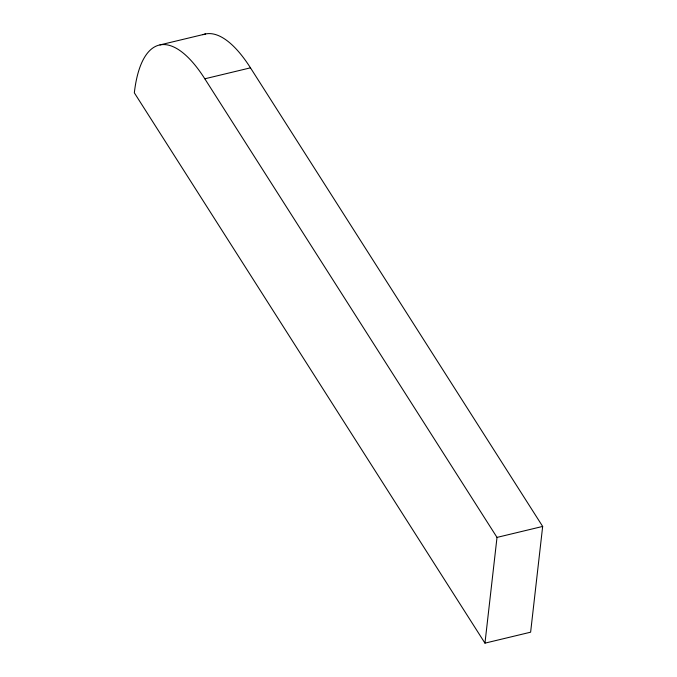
<?xml version="1.0" encoding="UTF-8"?>
<svg xmlns="http://www.w3.org/2000/svg" width="677" height="677" viewBox="0 0 677 677"><rect width="100%" height="100%" fill="white"/><g stroke="black" fill="none" stroke-linecap="round" stroke-linejoin="round"><path stroke-width="1.02" d="M484.96 643.15L497.011 537.403L204.818 78.794A143.448 50.783 76.5 0 0 134.334 92.825L484.96 643.15L530.624 632.191L542.666 526.435L250.473 67.835A143.448 50.783 76.5 0 0 202.88 34.722M159.967 44.91L205.622 33.952M204.818 78.794L250.473 67.835M497.011 537.403L542.666 526.435"/></g></svg>
